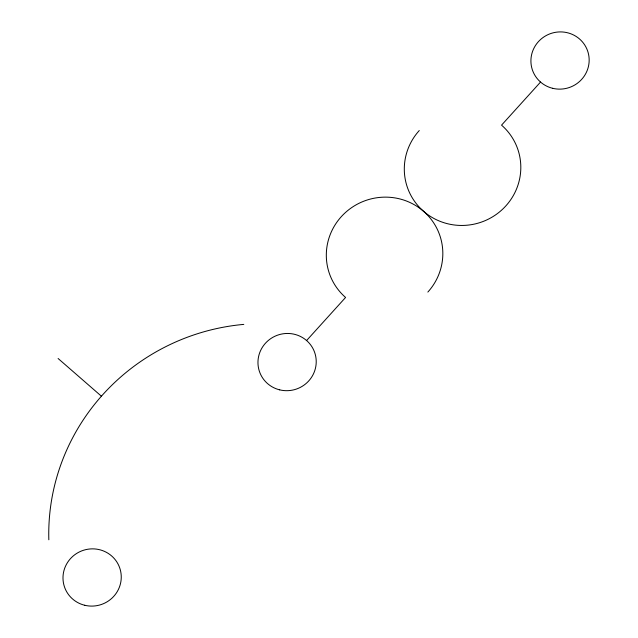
<?xml version="1.0" encoding="UTF-8"?>
<svg xmlns="http://www.w3.org/2000/svg" width="638" height="638" viewBox="0 0 638 638"><rect width="100%" height="100%" fill="white"/><g stroke="black" fill="none" stroke-linecap="round" stroke-linejoin="round"><path stroke-width="0.96" d="M306.583 340.54L345.581 297.46A58.409 57.093 -19.6 0 1 341.282 216.689A58.409 57.093 -19.6 0 1 423.568 211.298A58.409 57.085 -19.6 0 0 505.846 205.907A58.409 57.085 -19.6 0 0 501.548 125.144L540.545 82.063M58.106 358.5L101.402 396.198M419.27 130.535A58.409 57.085 -19.6 0 0 423.568 211.298A58.409 57.093 -19.6 0 1 427.859 292.068M48.831 539.788A211.736 206.951 -19.6 0 1 243.796 324.391M552.628 88.299A29.204 28.543 -19.6 0 0 588.14 52.587A29.204 28.543 -19.6 0 0 539.349 40.672A29.204 28.543 -19.6 0 0 552.628 88.299M279.675 389.858A29.204 28.543 -19.6 0 0 315.196 354.146A29.204 28.543 -19.6 0 0 266.397 342.231A29.204 28.543 -19.6 0 0 279.675 389.858M84.71 605.263A29.204 28.543 -19.6 0 0 120.231 569.551A29.204 28.543 -19.6 0 0 71.432 557.628A29.204 28.543 -19.6 0 0 84.71 605.263"/></g></svg>
